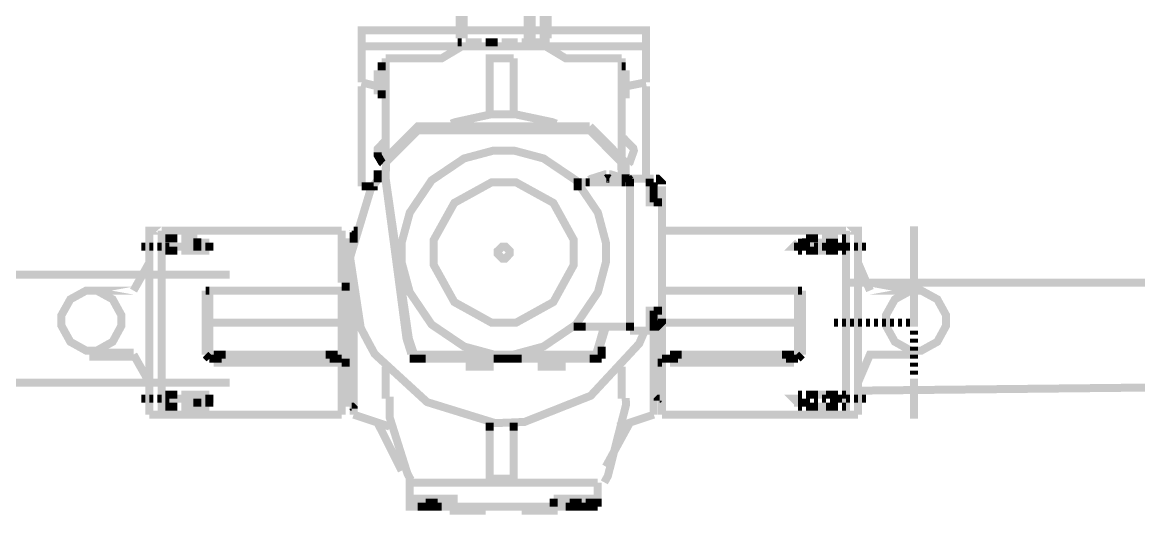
# Model space of a CAD drawing. Extents: x 0.4 to 11.4, y 0.4 to 16.2.
# Drawn here: x 2.4782 to 2.943, y 8.7961 to 9.0011 of the extents above; entities that cross this region are included whole.
import ezdxf

# ---------------------------------------------------------------- set-up
doc = ezdxf.new("R2010")
doc.units = 0
doc.header["$MEASUREMENT"] = 0

msp = doc.modelspace()

# ---------------------------------------------------------------- linework, layer by layer
at = {"color": 0}
for points, const_width in [([(2.66114, 8.99447), (2.66114, 9.22613)], 0.005), ([(2.68946, 8.99447), (2.68946, 9.22613)], 0.005), ([(2.69613, 8.99447), (2.69613, 9.22613)], 0.005), ([(2.65944, 8.99278), (2.66114, 8.99278)], 0.00333), ([(2.66276, 8.99278), (2.66444, 8.99278), (2.66612, 8.99278), (2.66775, 8.99278), (2.66943, 8.99278)], 0.00333), ([(2.67111, 8.99278), (2.67279, 8.99278), (2.67443, 8.99278), (2.67611, 8.99278)], 0.00333), ([(2.67779, 8.99278), (2.67947, 8.99278), (2.6811, 8.99278), (2.68278, 8.99278), (2.68446, 8.99278)], 0.00333), ([(2.68608, 8.99278), (2.68778, 8.99278), (2.68946, 8.99278), (2.69114, 8.99278), (2.69276, 8.99278), (2.69444, 8.99278), (2.69613, 8.99278), (2.69775, 8.99278)], 0.00333), ([(2.61947, 8.97613), (2.61947, 8.9911)], 0.00333), ([(2.61947, 8.9911), (2.66114, 8.9911), (2.69613, 8.9911), (2.73779, 8.9911)], 0.00333), ([(2.62944, 8.98611), (2.65278, 8.98611), (2.66114, 8.9911)], 0.00333), ([(2.69613, 8.9911), (2.70443, 8.98611), (2.72775, 8.98611)], 0.00333), ([(2.73779, 8.9911), (2.73779, 8.97613)], 0.00333), ([(2.62944, 8.94444), (2.62944, 8.98611)], 0.00333), ([(2.67279, 8.97944), (2.67279, 8.98611), (2.68278, 8.98611)], 0.00333), ([(2.68278, 8.97944), (2.68278, 8.98611)], 0.00333), ([(2.72775, 8.98611), (2.72775, 8.94444)], 0.00333), ([(2.62944, 8.98281), (2.62608, 8.98281)], 0.00333), ([(2.62608, 8.97114), (2.62608, 8.98112)], 0.00333), ([(2.67279, 8.9611), (2.67279, 8.97944)], 0.00333), ([(2.68278, 8.9611), (2.68278, 8.97944)], 0.00333), ([(2.72944, 8.98281), (2.72775, 8.98281)], 0.00333), ([(2.72944, 8.98112), (2.72944, 8.97114), (2.72775, 8.97114)], 0.00333), ([(2.62608, 8.97444), (2.61947, 8.97613)], 0.00333), ([(2.61947, 8.93278), (2.61947, 8.97444)], 0.00333), ([(2.73779, 8.97613), (2.72944, 8.97444)], 0.00333), ([(2.73779, 8.97444), (2.73779, 8.93608)], 0.00333), ([(2.62608, 8.97114), (2.62944, 8.97114)], 0.00333), ([(2.6786, 8.96278), (2.67318, 8.96278), (2.65853, 8.95958), (2.65674, 8.95893)], 0.00333), ([(2.70053, 8.95893), (2.69879, 8.95958), (2.68365, 8.96278), (2.6786, 8.96278)], 0.00333), ([(2.70053, 8.95893), (2.69879, 8.95958), (2.68365, 8.96278), (2.6786, 8.96278)], 0.00333), ([(2.62776, 8.94276), (2.64279, 8.95779), (2.64442, 8.95779)], 0.00333), ([(2.62944, 8.94276), (2.64279, 8.95611), (2.71446, 8.95611)], 0.00333), ([(2.64442, 8.95611), (2.64442, 8.95779), (2.64947, 8.95779), (2.65278, 8.95779), (2.65278, 8.95611)], 0.00333), ([(2.65278, 8.95779), (2.71446, 8.95779)], 0.00333), ([(2.71446, 8.95779), (2.72944, 8.94276)], 0.00333), ([(2.71446, 8.95611), (2.72775, 8.94276)], 0.00333), ([(2.63058, 8.95264), (2.62993, 8.95247), (2.62608, 8.94835), (2.62608, 8.94694)], 0.00333), ([(2.73062, 8.94243), (2.73107, 8.94282), (2.73281, 8.94769), (2.73264, 8.94824), (2.73253, 8.94879), (2.72885, 8.95253), (2.72831, 8.95264)], 0.00333), ([(2.62608, 8.94694), (2.62608, 8.94586), (2.62793, 8.94271), (2.62825, 8.94243)], 0.00333), ([(2.62961, 8.94342), (2.62939, 8.93658), (2.63911, 8.86936), (2.64128, 8.86285)], 0.00333), ([(2.62967, 8.94239), (2.62939, 8.93571), (2.63813, 8.86951), (2.64014, 8.86313)], 0.00333), ([(2.72775, 8.93511), (2.72775, 8.93576), (2.7276, 8.94179), (2.72754, 8.94239)], 0.00333), ([(2.72944, 8.93528), (2.72944, 8.93733), (2.72933, 8.94276), (2.72928, 8.94342)], 0.00333), ([(2.62608, 8.93446), (2.62608, 8.93778), (2.62776, 8.93778)], 0.00333), ([(2.72131, 8.93778), (2.72071, 8.93778), (2.7149, 8.93593), (2.71436, 8.93554)], 0.00333), ([(2.72954, 8.93554), (2.72906, 8.93593), (2.72325, 8.93778), (2.7226, 8.93778)], 0.00333), ([(2.72944, 8.93778), (2.72944, 8.93778), (2.72944, 8.93446)], 0.00333), ([(2.62679, 8.93647), (2.62321, 8.93153), (2.61464, 8.90321), (2.61908, 8.87392), (2.62196, 8.86843), (2.62489, 8.86301), (2.64671, 8.84299), (2.67503, 8.83425), (2.68115, 8.83447), (2.68733, 8.83475), (2.71485, 8.84565), (2.73503, 8.86735), (2.73747, 8.87299)], 0.00333), ([(2.62446, 8.93278), (2.61947, 8.93278)], 0.00333), ([(2.62446, 8.9311), (2.62446, 8.93278)], 0.00333), ([(2.7111, 8.93278), (2.7111, 8.93278), (2.7111, 8.93278), (2.7111, 8.93278), (2.7111, 8.93278), (2.7111, 8.93278), (2.7111, 8.93278), (2.7111, 8.93278), (2.7111, 8.93278), (2.7111, 8.93278), (2.7111, 8.93278), (2.7111, 8.93278), (2.7111, 8.93278), (2.7111, 8.93278), (2.7111, 8.93278), (2.7111, 8.93278), (2.7111, 8.93278), (2.7111, 8.93278), (2.7111, 8.93278), (2.7111, 8.93278), (2.7111, 8.93278), (2.7111, 8.93278), (2.70942, 8.93278), (2.70942, 8.93278), (2.70942, 8.93278), (2.70942, 8.93278), (2.70942, 8.93278), (2.70942, 8.93278), (2.70942, 8.93278), (2.70942, 8.93278), (2.70942, 8.93278), (2.70942, 8.93278), (2.70942, 8.93278), (2.70942, 8.93278), (2.70942, 8.93278), (2.70942, 8.93278)], 0.00333), ([(2.70942, 8.93278), (2.70942, 8.9311)], 0.00333), ([(2.7111, 8.93446), (2.73113, 8.93446)], 0.00333), ([(2.71278, 8.93446), (2.71446, 8.93446)], 0.00333), ([(2.71446, 8.93446), (2.71446, 8.93446), (2.72114, 8.93446), (2.72775, 8.93446), (2.72775, 8.93446)], 0.00333), ([(2.72136, 8.93608), (2.72092, 8.93608), (2.71642, 8.93457), (2.71599, 8.93431)], 0.00333), ([(2.7226, 8.93608), (2.7225, 8.93614), (2.7214, 8.93614), (2.72131, 8.93608)], 0.00333), ([(2.72254, 8.93608), (2.72228, 8.93608), (2.72163, 8.93608), (2.72136, 8.93608)], 0.00333), ([(2.72792, 8.93431), (2.72754, 8.93457), (2.72304, 8.93608), (2.72254, 8.93608)], 0.00333), ([(2.72775, 8.93446), (2.72944, 8.93446)], 0.00333), ([(2.73107, 8.93554), (2.73101, 8.93565), (2.73047, 8.93642), (2.73042, 8.93647)], 0.00333), ([(2.73107, 8.93554), (2.73101, 8.93565), (2.73047, 8.93642), (2.73042, 8.93647)], 0.00333), ([(2.73113, 8.93608), (2.73942, 8.93608), (2.7411, 8.93608)], 0.00333), ([(2.73113, 8.93278), (2.73113, 8.93608)], 0.00333), ([(2.73113, 8.87608), (2.73113, 8.93278)], 0.00333), ([(2.73942, 8.93278), (2.73942, 8.93608)], 0.00333), ([(2.73942, 8.9311), (2.7411, 8.9311), (2.7411, 8.93278), (2.73942, 8.93278)], 0.00333), ([(2.7411, 8.92611), (2.73942, 8.92611), (2.73942, 8.93278)], 0.00333), ([(2.74447, 8.9336), (2.74447, 8.93425), (2.74262, 8.93608), (2.74197, 8.93608)], 0.00333), ([(2.74447, 8.93278), (2.74447, 8.92947), (2.74447, 8.92611)], 0.00333), ([(2.73942, 8.92779), (2.7411, 8.92779), (2.7411, 8.9311)], 0.00333), ([(2.7411, 8.92611), (2.74447, 8.92611)], 0.00333), ([(2.74447, 8.89611), (2.74447, 8.89611), (2.74447, 8.91114), (2.74447, 8.91114), (2.74447, 8.92611)], 0.00333), ([(2.53614, 8.91444), (2.53614, 8.83778), (2.53108, 8.83778)], 0.00333), ([(2.61111, 8.91444), (2.53614, 8.91444)], 0.00333), ([(2.53614, 8.91444), (2.53614, 8.83778)], 0.00333), ([(2.61111, 8.91444), (2.61111, 8.89279)], 0.00333), ([(2.61529, 8.91276), (2.6155, 8.91276), (2.6161, 8.91342), (2.6161, 8.91363)], 0.00333), ([(2.6161, 8.90944), (2.6161, 8.91444)], 0.00333), ([(2.61778, 8.91444), (2.6161, 8.91444)], 0.00333), ([(2.74447, 8.89279), (2.74447, 8.91444), (2.82113, 8.91444)], 0.00333), ([(2.82113, 8.91444), (2.82113, 8.83778), (2.82611, 8.83778)], 0.00333), ([(2.82113, 8.91444), (2.82113, 8.83778)], 0.00333), ([(2.84944, 8.87446), (2.84944, 8.87608), (2.84944, 8.87776), (2.84944, 8.88112), (2.84944, 8.88444), (2.84944, 8.88781), (2.84944, 8.89111), (2.84944, 8.89442), (2.84944, 8.89779), (2.84944, 8.9011), (2.84944, 8.90446), (2.84944, 8.90776), (2.84944, 8.91114), (2.84944, 8.91444), (2.84944, 8.91613)], 0.00333), ([(2.53614, 8.90944), (2.53776, 8.90944), (2.53944, 8.90944), (2.54112, 8.90944), (2.54275, 8.90944)], 0.00333), ([(2.53776, 8.91114), (2.53944, 8.91114), (2.54112, 8.91114), (2.54275, 8.91114)], 0.00333), ([(2.54443, 8.91114), (2.54611, 8.91114), (2.54779, 8.91114), (2.54943, 8.91114), (2.55111, 8.91114)], 0.00333), ([(2.54443, 8.90944), (2.54611, 8.90944), (2.54779, 8.90944), (2.54943, 8.90944), (2.55111, 8.90944), (2.55279, 8.90944), (2.55447, 8.90944), (2.5561, 8.90944)], 0.00333), ([(2.55111, 8.91114), (2.55111, 8.90944), (2.55111, 8.90776), (2.55111, 8.90608)], 0.00333), ([(2.5561, 8.90944), (2.5561, 8.90776), (2.5561, 8.90608)], 0.00333), ([(2.5561, 8.90608), (2.5561, 8.90776), (2.5561, 8.90944)], 0.00333), ([(2.61442, 8.8411), (2.61442, 8.91114)], 0.00333), ([(2.74447, 8.89779), (2.74447, 8.89779), (2.74447, 8.89779), (2.74447, 8.90944)], 0.00333), ([(2.80111, 8.90944), (2.79943, 8.90776), (2.80111, 8.90776), (2.80111, 8.90608)], 0.00333), ([(2.80111, 8.90608), (2.80111, 8.90776), (2.80111, 8.90944)], 0.00333), ([(2.80279, 8.90944), (2.80111, 8.90944)], 0.00333), ([(2.80447, 8.91114), (2.80447, 8.90944), (2.80447, 8.90776), (2.80447, 8.90608)], 0.00333), ([(2.80946, 8.91114), (2.80778, 8.91114), (2.8061, 8.91114), (2.80447, 8.91114)], 0.00333), ([(2.81108, 8.90944), (2.80946, 8.90944), (2.80778, 8.90944), (2.8061, 8.90944), (2.80447, 8.90944)], 0.00333), ([(2.81776, 8.91114), (2.81614, 8.91114), (2.81446, 8.91114), (2.81278, 8.91114), (2.81108, 8.91114)], 0.00333), ([(2.81776, 8.90944), (2.81614, 8.90944), (2.81446, 8.90944), (2.81278, 8.90944)], 0.00333), ([(2.82113, 8.91114), (2.81944, 8.91114)], 0.00333), ([(2.82113, 8.90944), (2.81944, 8.90944)], 0.00333), ([(2.52946, 8.90776), (2.52778, 8.90776)], 0.00333), ([(2.53276, 8.90776), (2.53108, 8.90776)], 0.00333), ([(2.53444, 8.90776), (2.53614, 8.90776), (2.53944, 8.90776), (2.54275, 8.90776), (2.54611, 8.90776), (2.54943, 8.90776), (2.55279, 8.90776), (2.5561, 8.90776), (2.55778, 8.90776)], 0.00333), ([(2.53614, 8.90776), (2.53444, 8.90776)], 0.00333), ([(2.53614, 8.90608), (2.53776, 8.90608), (2.53944, 8.90608), (2.54112, 8.90608), (2.54275, 8.90608)], 0.00333), ([(2.53944, 8.90776), (2.53776, 8.90776)], 0.00333), ([(2.53776, 8.90608), (2.53944, 8.90608), (2.54112, 8.90608), (2.54275, 8.90608)], 0.00333), ([(2.54443, 8.90608), (2.54611, 8.90608), (2.54779, 8.90608), (2.54943, 8.90608), (2.55111, 8.90608)], 0.00333), ([(2.54443, 8.90608), (2.54611, 8.90608), (2.54779, 8.90608), (2.54943, 8.90608), (2.55111, 8.90608), (2.55279, 8.90608), (2.55447, 8.90608), (2.5561, 8.90608)], 0.00333), ([(2.80279, 8.90776), (2.80111, 8.90776)], 0.00333), ([(2.80279, 8.90608), (2.80111, 8.90608)], 0.00333), ([(2.8061, 8.90776), (2.80447, 8.90776)], 0.00333), ([(2.80946, 8.90608), (2.80778, 8.90608), (2.8061, 8.90608), (2.80447, 8.90608)], 0.00333), ([(2.81108, 8.90608), (2.80946, 8.90608), (2.80778, 8.90608), (2.8061, 8.90608), (2.80447, 8.90608)], 0.00333), ([(2.80946, 8.90776), (2.80778, 8.90776)], 0.00333), ([(2.81278, 8.90776), (2.81108, 8.90776)], 0.00333), ([(2.81776, 8.90608), (2.81614, 8.90608), (2.81446, 8.90608), (2.81278, 8.90608), (2.81108, 8.90608)], 0.00333), ([(2.81776, 8.90608), (2.81614, 8.90608), (2.81446, 8.90608), (2.81278, 8.90608)], 0.00333), ([(2.81614, 8.90776), (2.81446, 8.90776)], 0.00333), ([(2.81614, 8.90776), (2.81944, 8.90776)], 0.00333), ([(2.81944, 8.90776), (2.81776, 8.90776)], 0.00333), ([(2.82113, 8.90608), (2.81944, 8.90608)], 0.00333), ([(2.82113, 8.90608), (2.81944, 8.90608)], 0.00333), ([(2.82275, 8.90776), (2.82113, 8.90776)], 0.00333), ([(2.82113, 8.90776), (2.82275, 8.90776)], 0.00333), ([(2.82443, 8.90776), (2.82611, 8.90776)], 0.00333), ([(2.82781, 8.90776), (2.82943, 8.90776)], 0.00333), ([(2.52447, 8.88943), (2.53108, 8.9011)], 0.00333), ([(2.83111, 8.88943), (2.82611, 8.9011)], 0.00333), ([(2.33279, 8.89611), (2.56446, 8.89611)], 0.00333), ([(2.74447, 8.89611), (2.74447, 8.88112), (2.74447, 8.87776)], 0.00333), ([(2.61111, 8.89111), (2.61111, 8.85943)], 0.00333), ([(2.61442, 8.89111), (2.61111, 8.89111)], 0.00333), ([(2.74447, 8.85943), (2.74447, 8.89111)], 0.00333), ([(2.97944, 8.89279), (2.82113, 8.89279)], 0.00333), ([(2.55447, 8.88943), (2.55447, 8.86279)], 0.00333), ([(2.5561, 8.88943), (2.55447, 8.88943)], 0.00333), ([(2.5561, 8.88943), (2.5561, 8.86111)], 0.00333), ([(2.61111, 8.88943), (2.5561, 8.88943)], 0.00333), ([(2.80111, 8.88943), (2.74447, 8.88943)], 0.00333), ([(2.80111, 8.86111), (2.80111, 8.88943)], 0.00333), ([(2.80279, 8.88943), (2.80111, 8.88943)], 0.00333), ([(2.80279, 8.86279), (2.80279, 8.88943)], 0.00333), ([(2.6161, 8.83778), (2.6161, 8.88444)], 0.00333), ([(2.73942, 8.87278), (2.73942, 8.87608), (2.73942, 8.88112), (2.7411, 8.88112)], 0.00333), ([(2.74447, 8.88112), (2.7411, 8.88112)], 0.00333), ([(2.73942, 8.87776), (2.7411, 8.87776), (2.7411, 8.87944), (2.73942, 8.87944)], 0.00333), ([(2.73942, 8.87446), (2.7411, 8.87446), (2.7411, 8.87776)], 0.00333), ([(2.74197, 8.87446), (2.74262, 8.87446), (2.74447, 8.87636), (2.74447, 8.87696)], 0.00333), ([(2.74447, 8.87776), (2.74447, 8.87608)], 0.00333), ([(2.61442, 8.87608), (2.55447, 8.87608)], 0.00333), ([(2.70942, 8.87608), (2.70942, 8.87446), (2.70942, 8.87446), (2.70942, 8.87446), (2.70942, 8.87446), (2.70942, 8.87446), (2.70942, 8.87446), (2.70942, 8.87446), (2.70942, 8.87446), (2.70942, 8.87446), (2.70942, 8.87446), (2.70942, 8.87446), (2.70942, 8.87446), (2.70942, 8.87446), (2.70942, 8.87446), (2.7111, 8.87446), (2.7111, 8.87446), (2.7111, 8.87446), (2.7111, 8.87446), (2.7111, 8.87446), (2.7111, 8.87446), (2.7111, 8.87446), (2.7111, 8.87446), (2.7111, 8.87446), (2.7111, 8.87446), (2.7111, 8.87446), (2.7111, 8.87608), (2.7111, 8.87608), (2.7111, 8.87608), (2.7111, 8.87608), (2.7111, 8.87608), (2.7111, 8.87608), (2.7111, 8.87608), (2.7111, 8.87608), (2.7111, 8.87608), (2.7111, 8.87608), (2.7111, 8.87608)], 0.00333), ([(2.7111, 8.87446), (2.7111, 8.87446), (2.7111, 8.87446), (2.7111, 8.87446), (2.7111, 8.87446), (2.7111, 8.87446), (2.7111, 8.87446), (2.7111, 8.87446), (2.7111, 8.87446), (2.7111, 8.87446), (2.7111, 8.87446), (2.7111, 8.87446), (2.7111, 8.87446), (2.7111, 8.87446), (2.7111, 8.87446), (2.7111, 8.87446), (2.7111, 8.87446), (2.7111, 8.87446), (2.7111, 8.87446), (2.7111, 8.87446), (2.7111, 8.87446), (2.7111, 8.87446), (2.70942, 8.87446), (2.70942, 8.87446), (2.70942, 8.87446), (2.70942, 8.87446), (2.70942, 8.87446), (2.70942, 8.87446), (2.70942, 8.87446), (2.70942, 8.87446), (2.70942, 8.87446), (2.70942, 8.87446), (2.70942, 8.87446), (2.70942, 8.87446), (2.70942, 8.87446), (2.70942, 8.87446), (2.70942, 8.87446), (2.70942, 8.87446), (2.70942, 8.87446), (2.70942, 8.87446), (2.70942, 8.87446), (2.70942, 8.87446), (2.70942, 8.87446), (2.70942, 8.87446), (2.70942, 8.87446), (2.70942, 8.87446), (2.70942, 8.87446), (2.70942, 8.87446), (2.70942, 8.87446), (2.70942, 8.87446), (2.70942, 8.87446), (2.70942, 8.87446), (2.70942, 8.87446), (2.70942, 8.87446), (2.70942, 8.87446), (2.70942, 8.87446), (2.70942, 8.87446), (2.70942, 8.87446), (2.70942, 8.87446), (2.70942, 8.87446), (2.70942, 8.87446), (2.70942, 8.87446), (2.70942, 8.87446), (2.70942, 8.87446), (2.70942, 8.87446), (2.70942, 8.87446), (2.70942, 8.87446), (2.70942, 8.87446), (2.70942, 8.87446), (2.70942, 8.87446), (2.70942, 8.87446)], 0.00333), ([(2.7111, 8.87446), (2.73113, 8.87446)], 0.00333), ([(2.71712, 8.86313), (2.71744, 8.86404), (2.72011, 8.87332), (2.72032, 8.87424)], 0.00333), ([(2.71761, 8.8629), (2.71799, 8.86393), (2.72114, 8.87424), (2.7214, 8.87528)], 0.00333), ([(2.73113, 8.87278), (2.73113, 8.87608)], 0.00333), ([(2.7411, 8.87278), (2.73942, 8.87278), (2.73113, 8.87278)], 0.00333), ([(2.7411, 8.83778), (2.7411, 8.87278)], 0.00333), ([(2.80279, 8.87608), (2.74278, 8.87608)], 0.00333), ([(2.74278, 8.84446), (2.74278, 8.87278)], 0.00333), ([(2.81776, 8.87608), (2.81614, 8.87608)], 0.00333), ([(2.82113, 8.87608), (2.81944, 8.87608)], 0.00333), ([(2.82443, 8.87608), (2.82275, 8.87608)], 0.00333), ([(2.82781, 8.87608), (2.82611, 8.87608)], 0.00333), ([(2.83111, 8.87608), (2.82943, 8.87608)], 0.00333), ([(2.83442, 8.87608), (2.83279, 8.87608)], 0.00333), ([(2.83778, 8.87608), (2.8361, 8.87608)], 0.00333), ([(2.8411, 8.87608), (2.83946, 8.87608)], 0.00333), ([(2.84446, 8.87608), (2.84278, 8.87608)], 0.00333), ([(2.84776, 8.87608), (2.84614, 8.87608)], 0.00333), ([(2.84944, 8.87278), (2.84944, 8.8711)], 0.00333), ([(2.84944, 8.86947), (2.84944, 8.86778)], 0.00333), ([(2.52447, 8.86279), (2.50612, 8.86279)], 0.005), ([(2.52447, 8.86279), (2.53108, 8.85113)], 0.00333), ([(2.55447, 8.86279), (2.5561, 8.86111)], 0.00333), ([(2.56278, 8.86279), (2.56278, 8.86279), (2.56278, 8.86279), (2.56108, 8.86279), (2.56108, 8.86279), (2.56108, 8.86279), (2.56108, 8.86279), (2.56108, 8.86279), (2.56108, 8.86279), (2.56108, 8.86279), (2.56108, 8.86279), (2.55946, 8.86279), (2.55946, 8.86279), (2.55946, 8.86279), (2.55946, 8.86279), (2.55946, 8.86279), (2.55946, 8.86279), (2.55946, 8.86279), (2.55946, 8.86279), (2.55946, 8.86279), (2.55946, 8.86279), (2.55946, 8.86279), (2.55946, 8.86111), (2.55778, 8.86111), (2.55778, 8.86111), (2.55778, 8.86111), (2.55778, 8.86111), (2.55778, 8.86111), (2.55778, 8.86111), (2.55778, 8.86111), (2.55778, 8.86111), (2.55778, 8.86111), (2.55778, 8.86111), (2.55778, 8.86111), (2.55778, 8.86111), (2.55778, 8.86111)], 0.00333), ([(2.56278, 8.86279), (2.60444, 8.86279)], 0.00333), ([(2.60943, 8.86111), (2.60943, 8.86111), (2.60943, 8.86111), (2.60943, 8.86111), (2.60781, 8.86111), (2.60781, 8.86111), (2.60781, 8.86111), (2.60781, 8.86111), (2.60781, 8.86111), (2.60781, 8.86111), (2.60781, 8.86111), (2.60781, 8.86111), (2.60781, 8.86111), (2.60781, 8.86111), (2.60781, 8.86279), (2.60781, 8.86279), (2.60781, 8.86279), (2.60781, 8.86279), (2.60781, 8.86279), (2.60781, 8.86279), (2.60781, 8.86279), (2.60613, 8.86279), (2.60613, 8.86279), (2.60613, 8.86279), (2.60613, 8.86279), (2.60613, 8.86279), (2.60613, 8.86279), (2.60613, 8.86279), (2.60613, 8.86279), (2.60613, 8.86279), (2.60444, 8.86279), (2.60444, 8.86279), (2.60444, 8.86279), (2.60444, 8.86279), (2.60444, 8.86279), (2.60444, 8.86279)], 0.00333), ([(2.67111, 8.86279), (2.63943, 8.86279)], 0.00333), ([(2.71778, 8.86279), (2.68608, 8.86279)], 0.00333), ([(2.71778, 8.86279), (2.71946, 8.86279), (2.71946, 8.86111)], 0.00333), ([(2.71946, 8.8661), (2.71946, 8.86279)], 0.00333), ([(2.75276, 8.86279), (2.75276, 8.86279), (2.75276, 8.86279), (2.75276, 8.86279), (2.75108, 8.86279), (2.75108, 8.86279), (2.75108, 8.86279), (2.75108, 8.86279), (2.75108, 8.86279), (2.75108, 8.86279), (2.75108, 8.86279), (2.75108, 8.86279), (2.75108, 8.86279), (2.74946, 8.86279), (2.74946, 8.86279), (2.74946, 8.86279), (2.74946, 8.86279), (2.74946, 8.86279), (2.74946, 8.86279), (2.74946, 8.86279), (2.74946, 8.86279), (2.74946, 8.86279), (2.74946, 8.86111), (2.74946, 8.86111), (2.74946, 8.86111), (2.74778, 8.86111), (2.74778, 8.86111), (2.74778, 8.86111), (2.74778, 8.86111), (2.74778, 8.86111), (2.74778, 8.86111), (2.74778, 8.86111), (2.74778, 8.86111), (2.74778, 8.86111), (2.74778, 8.86111), (2.74778, 8.86111)], 0.00333), ([(2.75276, 8.86279), (2.79443, 8.86279)], 0.00333), ([(2.79943, 8.86111), (2.79943, 8.86111), (2.79943, 8.86111), (2.79943, 8.86111), (2.79943, 8.86111), (2.79943, 8.86111), (2.79943, 8.86111), (2.79943, 8.86111), (2.79779, 8.86111), (2.79779, 8.86111), (2.79779, 8.86111), (2.79779, 8.86111), (2.79779, 8.86111), (2.79779, 8.86111), (2.79779, 8.86279), (2.79779, 8.86279), (2.79779, 8.86279), (2.79779, 8.86279), (2.79779, 8.86279), (2.79779, 8.86279), (2.79779, 8.86279), (2.79779, 8.86279), (2.79611, 8.86279), (2.79611, 8.86279), (2.79611, 8.86279), (2.79611, 8.86279), (2.79611, 8.86279), (2.79611, 8.86279), (2.79611, 8.86279), (2.79611, 8.86279), (2.79611, 8.86279), (2.79443, 8.86279), (2.79443, 8.86279), (2.79443, 8.86279), (2.79443, 8.86279), (2.79443, 8.86279)], 0.00333), ([(2.80111, 8.86111), (2.80279, 8.86279)], 0.00333), ([(2.84944, 8.86279), (2.83111, 8.86279), (2.82611, 8.85113)], 0.00333), ([(2.84944, 8.86279), (2.83111, 8.86279)], 0.00333), ([(2.84944, 8.8661), (2.84944, 8.86442)], 0.00333), ([(2.84944, 8.86279), (2.84944, 8.86111)], 0.00333), ([(2.5561, 8.86111), (2.55778, 8.86111)], 0.00333), ([(2.55778, 8.86111), (2.55778, 8.85943)], 0.00333), ([(2.55778, 8.85943), (2.56278, 8.85943), (2.60444, 8.85943), (2.60943, 8.85943)], 0.00333), ([(2.60943, 8.85943), (2.60943, 8.86111)], 0.00333), ([(2.60943, 8.86111), (2.61111, 8.86111)], 0.00333), ([(2.61111, 8.86111), (2.61111, 8.83778)], 0.00333), ([(2.61111, 8.85943), (2.61442, 8.85943)], 0.00333), ([(2.62944, 8.84446), (2.62944, 8.85781)], 0.00333), ([(2.71778, 8.86111), (2.63943, 8.86111)], 0.00333), ([(2.64111, 8.86111), (2.63943, 8.86111)], 0.00333), ([(2.64111, 8.86111), (2.64111, 8.86111), (2.64279, 8.86111), (2.64279, 8.86111), (2.64611, 8.86111), (2.64611, 8.86111)], 0.00333), ([(2.67443, 8.86111), (2.67111, 8.86111), (2.64947, 8.86111), (2.64611, 8.86111)], 0.00333), ([(2.67279, 8.86111), (2.67279, 8.85781), (2.66943, 8.85781), (2.66444, 8.85781), (2.66444, 8.86111)], 0.00333), ([(2.67779, 8.86111), (2.67443, 8.86111)], 0.00333), ([(2.67779, 8.86111), (2.67779, 8.86111), (2.6811, 8.86111), (2.6811, 8.86111), (2.68278, 8.86111), (2.68278, 8.86111)], 0.00333), ([(2.68608, 8.86111), (2.68278, 8.86111)], 0.00333), ([(2.7111, 8.86111), (2.70942, 8.86111), (2.68946, 8.86111), (2.68608, 8.86111)], 0.00333), ([(2.70281, 8.86111), (2.70281, 8.85781), (2.69775, 8.85781), (2.69444, 8.85781), (2.69444, 8.86111)], 0.00333), ([(2.7111, 8.86111), (2.7111, 8.86111), (2.71446, 8.86111), (2.71446, 8.86111), (2.71778, 8.86111), (2.71778, 8.86111)], 0.00333), ([(2.71946, 8.86111), (2.71446, 8.86111)], 0.00333), ([(2.72775, 8.85781), (2.72775, 8.84446)], 0.00333), ([(2.74278, 8.85943), (2.74447, 8.85943)], 0.00333), ([(2.74447, 8.86111), (2.74778, 8.86111)], 0.00333), ([(2.74447, 8.86111), (2.74447, 8.83778)], 0.00333), ([(2.74778, 8.86111), (2.74778, 8.85943)], 0.00333), ([(2.79943, 8.85943), (2.79443, 8.85943), (2.75276, 8.85943), (2.74778, 8.85943)], 0.00333), ([(2.79943, 8.85943), (2.79943, 8.86111)], 0.00333), ([(2.79943, 8.86111), (2.80111, 8.86111)], 0.00333), ([(2.84944, 8.85943), (2.84944, 8.85781)], 0.00333), ([(2.84944, 8.85612), (2.84944, 8.85444)], 0.00333), ([(2.29275, 8.85275), (2.29275, 8.83946), (2.31776, 8.83778), (2.33111, 8.85113), (2.56446, 8.85113)], 0.00333), ([(2.98281, 8.84944), (2.82611, 8.84776)], 0.00333), ([(2.84944, 8.85275), (2.84944, 8.85113), (2.84944, 8.84776), (2.84944, 8.84446), (2.84944, 8.8411), (2.84944, 8.83778), (2.84944, 8.8361)], 0.00333), ([(2.52946, 8.84446), (2.52778, 8.84446)], 0.00333), ([(2.53276, 8.84446), (2.53108, 8.84446)], 0.00333), ([(2.53444, 8.84446), (2.53614, 8.84446), (2.53944, 8.84446), (2.54275, 8.84446), (2.54611, 8.84446), (2.54943, 8.84446), (2.55279, 8.84446), (2.5561, 8.84446), (2.55778, 8.84446)], 0.00333), ([(2.53614, 8.84446), (2.53444, 8.84446)], 0.00333), ([(2.53614, 8.84614), (2.53776, 8.84614), (2.53944, 8.84614), (2.54112, 8.84614), (2.54275, 8.84614)], 0.00333), ([(2.53776, 8.84614), (2.53944, 8.84614), (2.54112, 8.84614), (2.54275, 8.84614)], 0.00333), ([(2.53944, 8.84446), (2.53776, 8.84446)], 0.00333), ([(2.54443, 8.84614), (2.54611, 8.84614), (2.54779, 8.84614), (2.54943, 8.84614), (2.55111, 8.84614), (2.55279, 8.84614), (2.55447, 8.84614), (2.5561, 8.84614)], 0.00333), ([(2.54443, 8.84614), (2.54611, 8.84614), (2.54779, 8.84614), (2.54943, 8.84614), (2.55111, 8.84614)], 0.00333), ([(2.55111, 8.8411), (2.55111, 8.84278), (2.55111, 8.84446)], 0.00333), ([(2.5561, 8.84446), (2.5561, 8.84278), (2.5561, 8.8411), (2.5561, 8.84278), (2.5561, 8.84446), (2.5561, 8.84614), (2.5561, 8.84614)], 0.00333), ([(2.63112, 8.84526), (2.63112, 8.83664), (2.63851, 8.81326), (2.63992, 8.8106)], 0.00333), ([(2.72049, 8.80957), (2.722, 8.81228), (2.72949, 8.84169), (2.72944, 8.84472)], 0.00333), ([(2.7436, 8.84446), (2.74343, 8.84446), (2.74278, 8.84381), (2.74278, 8.84358)], 0.00333), ([(2.80111, 8.84446), (2.80111, 8.84278), (2.80111, 8.8411), (2.80111, 8.84278), (2.79943, 8.84446), (2.80111, 8.84446), (2.80111, 8.84614), (2.80111, 8.84614)], 0.00333), ([(2.80279, 8.84614), (2.80111, 8.84614)], 0.00333), ([(2.80279, 8.84446), (2.80111, 8.84446)], 0.00333), ([(2.81108, 8.84614), (2.80946, 8.84614), (2.80778, 8.84614), (2.8061, 8.84614), (2.80447, 8.84614)], 0.00333), ([(2.80946, 8.84614), (2.80778, 8.84614), (2.8061, 8.84614), (2.80447, 8.84614)], 0.00333), ([(2.80447, 8.8411), (2.80447, 8.84278), (2.80447, 8.84446)], 0.00333), ([(2.8061, 8.84446), (2.80447, 8.84446)], 0.00333), ([(2.80946, 8.84446), (2.80778, 8.84446)], 0.00333), ([(2.81776, 8.84614), (2.81614, 8.84614), (2.81446, 8.84614), (2.81278, 8.84614), (2.81108, 8.84614)], 0.00333), ([(2.81278, 8.84446), (2.81108, 8.84446)], 0.00333), ([(2.81776, 8.84614), (2.81614, 8.84614), (2.81446, 8.84614), (2.81278, 8.84614)], 0.00333), ([(2.81614, 8.84446), (2.81446, 8.84446)], 0.00333), ([(2.81614, 8.84446), (2.81944, 8.84446)], 0.00333), ([(2.81944, 8.84446), (2.81776, 8.84446)], 0.00333), ([(2.82113, 8.84614), (2.81944, 8.84614)], 0.00333), ([(2.82113, 8.84614), (2.81944, 8.84614)], 0.00333), ([(2.82275, 8.84446), (2.82113, 8.84446)], 0.00333), ([(2.82113, 8.84446), (2.82275, 8.84446)], 0.00333), ([(2.82443, 8.84446), (2.82611, 8.84446)], 0.00333), ([(2.82781, 8.84446), (2.82943, 8.84446)], 0.00333), ([(2.53614, 8.8411), (2.53776, 8.8411), (2.53944, 8.8411), (2.54112, 8.8411), (2.54275, 8.8411)], 0.00333), ([(2.53776, 8.8411), (2.53944, 8.8411), (2.54112, 8.8411), (2.54275, 8.8411)], 0.00333), ([(2.54443, 8.8411), (2.54611, 8.8411), (2.54779, 8.8411), (2.54943, 8.8411), (2.55111, 8.8411), (2.55279, 8.8411), (2.55447, 8.8411), (2.5561, 8.8411)], 0.00333), ([(2.54443, 8.8411), (2.54611, 8.8411), (2.54779, 8.8411), (2.54943, 8.8411), (2.55111, 8.8411)], 0.00333), ([(2.6161, 8.84028), (2.6161, 8.8405), (2.6155, 8.8411), (2.61529, 8.8411)], 0.00333), ([(2.80279, 8.8411), (2.80111, 8.8411)], 0.00333), ([(2.81108, 8.8411), (2.80946, 8.8411), (2.80778, 8.8411), (2.8061, 8.8411), (2.80447, 8.8411)], 0.00333), ([(2.80946, 8.8411), (2.80778, 8.8411), (2.8061, 8.8411), (2.80447, 8.8411)], 0.00333), ([(2.81776, 8.8411), (2.81614, 8.8411), (2.81446, 8.8411), (2.81278, 8.8411), (2.81108, 8.8411)], 0.00333), ([(2.81776, 8.8411), (2.81614, 8.8411), (2.81446, 8.8411), (2.81278, 8.8411)], 0.00333), ([(2.82113, 8.8411), (2.81944, 8.8411)], 0.00333), ([(2.82113, 8.8411), (2.81944, 8.8411)], 0.00333), ([(2.61111, 8.83778), (2.53614, 8.83778)], 0.00333), ([(2.6161, 8.83778), (2.63112, 8.83279)], 0.00333), ([(2.72613, 8.83279), (2.7411, 8.83778)], 0.00333), ([(2.74447, 8.83778), (2.82113, 8.83778)], 0.00333), ([(2.63612, 8.81446), (2.62608, 8.83442)], 0.00333), ([(2.67279, 8.83111), (2.67279, 8.83442)], 0.00333), ([(2.67279, 8.83111), (2.67279, 8.81108), (2.68278, 8.81108)], 0.00333), ([(2.68278, 8.83111), (2.68278, 8.83442)], 0.00333), ([(2.68278, 8.81108), (2.68278, 8.83111)], 0.00333), ([(2.73113, 8.83442), (2.72114, 8.81614)], 0.00333), ([(2.71778, 8.80946), (2.63781, 8.80946)], 0.00333), ([(2.63943, 8.80946), (2.63943, 8.80279)], 0.00333), ([(2.69943, 8.80279), (2.71446, 8.80279), (2.71778, 8.80279), (2.71778, 8.80946)], 0.00333), ([(2.63943, 8.80279), (2.63943, 8.79943), (2.64279, 8.79943), (2.64279, 8.80279)], 0.00333), ([(2.63943, 8.79943), (2.63943, 8.80279), (2.64279, 8.80279), (2.65776, 8.80279), (2.65776, 8.79943)], 0.00333), ([(2.64779, 8.80279), (2.64779, 8.79943), (2.64947, 8.79943), (2.64947, 8.80279)], 0.00333), ([(2.69943, 8.79943), (2.69943, 8.80279)], 0.00333), ([(2.70779, 8.80279), (2.70779, 8.79943), (2.70942, 8.79943), (2.70942, 8.80279)], 0.00333), ([(2.71446, 8.80279), (2.71446, 8.79943), (2.7161, 8.79943), (2.7161, 8.80279)], 0.00333), ([(2.71778, 8.80279), (2.71778, 8.79943)], 0.00333), ([(2.64279, 8.79943), (2.64779, 8.79943)], 0.00333), ([(2.65278, 8.79943), (2.64947, 8.79943)], 0.00333), ([(2.70443, 8.79943), (2.69943, 8.79943), (2.65776, 8.79943), (2.65278, 8.79943)], 0.00333), ([(2.66943, 8.79943), (2.66943, 8.79779), (2.66276, 8.79779), (2.65776, 8.79779), (2.65776, 8.79943)], 0.00333), ([(2.69943, 8.79943), (2.69943, 8.79779), (2.69276, 8.79779), (2.68778, 8.79779), (2.68778, 8.79943)], 0.00333), ([(2.70779, 8.79943), (2.70443, 8.79943)], 0.00333), ([(2.70779, 8.79943), (2.70611, 8.79943), (2.70611, 8.79943)], 0.00333), ([(2.70942, 8.79943), (2.71446, 8.79943)], 0.00333), ([(2.71778, 8.79943), (2.7161, 8.79943)], 0.00333)]:
    msp.add_lwpolyline(points, dxfattribs=dict(at, const_width=const_width))
at = {"color": 0, "const_width": 0.00333}
for points in [[(2.73779, 8.9911), (2.61947, 8.9911), (2.61947, 8.99778), (2.73779, 8.99778), (2.73779, 8.9911)], [(2.65944, 8.99278), (2.65944, 8.99278)], [(2.69775, 8.99278), (2.69775, 8.99278)], [(2.72114, 8.90528), (2.72114, 8.90944), (2.71783, 8.92188), (2.70871, 8.93533), (2.69521, 8.94444), (2.68278, 8.94775), (2.6786, 8.94775), (2.67449, 8.94775), (2.66211, 8.94444), (2.6486, 8.93533), (2.63949, 8.92188), (2.63612, 8.90944), (2.63612, 8.90528), (2.63612, 8.90115), (2.63949, 8.88872), (2.6486, 8.87528), (2.66211, 8.86615), (2.67449, 8.86279), (2.6786, 8.86279), (2.68278, 8.86279), (2.69521, 8.86615), (2.70871, 8.87528), (2.71783, 8.88872), (2.72114, 8.90115), (2.72114, 8.90528)], [(2.70779, 8.90528), (2.70779, 8.91049), (2.69928, 8.92594), (2.68381, 8.93446), (2.6786, 8.93446), (2.6735, 8.93446), (2.65804, 8.92594), (2.64947, 8.91049), (2.64947, 8.90528), (2.64947, 8.90013), (2.65804, 8.88465), (2.6735, 8.87608), (2.6786, 8.87608), (2.68381, 8.87608), (2.69928, 8.88465), (2.70779, 8.90013), (2.70779, 8.90528)], [(2.70942, 8.93278), (2.70942, 8.93278), (2.70942, 8.93278), (2.70942, 8.93278), (2.70942, 8.93278), (2.70942, 8.93446), (2.70942, 8.93446), (2.70942, 8.93446), (2.70942, 8.93446), (2.70942, 8.93446), (2.70942, 8.93446), (2.70942, 8.93446), (2.70942, 8.93446), (2.70942, 8.93446), (2.7111, 8.93446), (2.7111, 8.93446), (2.7111, 8.93446), (2.7111, 8.93446), (2.7111, 8.93446), (2.7111, 8.93446), (2.7111, 8.93446), (2.7111, 8.93446), (2.7111, 8.93446), (2.7111, 8.93446), (2.7111, 8.93446), (2.7111, 8.93446), (2.7111, 8.93446), (2.7111, 8.93446), (2.7111, 8.93446), (2.7111, 8.93446), (2.7111, 8.93446), (2.7111, 8.93446), (2.7111, 8.93446), (2.7111, 8.93446), (2.7111, 8.93446), (2.7111, 8.93446), (2.7111, 8.93446), (2.7111, 8.93446), (2.7111, 8.93446), (2.7111, 8.93446), (2.7111, 8.93446), (2.7111, 8.93446), (2.7111, 8.93446), (2.7111, 8.93446), (2.7111, 8.93446), (2.7111, 8.93446), (2.7111, 8.93446), (2.7111, 8.93446), (2.7111, 8.93446), (2.7111, 8.93446), (2.7111, 8.93446), (2.7111, 8.93446), (2.7111, 8.93446), (2.7111, 8.93446), (2.7111, 8.93446), (2.70942, 8.93446), (2.70942, 8.93446), (2.70942, 8.93446), (2.70942, 8.93446), (2.70942, 8.93446), (2.70942, 8.93446), (2.70942, 8.93446), (2.70942, 8.93446), (2.70942, 8.93278), (2.70942, 8.93278), (2.70942, 8.93278), (2.70942, 8.93278), (2.70942, 8.93278), (2.70942, 8.93278), (2.70942, 8.93278), (2.70942, 8.93278), (2.70942, 8.93278), (2.70942, 8.93278), (2.70942, 8.93278), (2.70942, 8.93278), (2.70942, 8.93278), (2.70942, 8.93278), (2.70942, 8.93278), (2.70942, 8.93278), (2.70942, 8.93278), (2.70942, 8.93278), (2.70942, 8.93278), (2.70942, 8.93278), (2.70942, 8.93278), (2.70942, 8.93278), (2.70942, 8.93278), (2.70942, 8.93278), (2.70942, 8.93278), (2.70942, 8.93278), (2.70942, 8.93278), (2.70942, 8.93278), (2.70942, 8.93278), (2.70942, 8.93278), (2.70942, 8.93278), (2.70942, 8.93278), (2.70942, 8.93278), (2.70942, 8.93278), (2.70942, 8.93278), (2.70942, 8.93278), (2.70942, 8.93278), (2.70942, 8.93278), (2.70942, 8.93278), (2.70942, 8.93278), (2.70942, 8.93278), (2.70942, 8.93278), (2.70942, 8.93278)], [(2.71278, 8.93446), (2.71278, 8.93446)], [(2.72114, 8.93608), (2.72114, 8.93608)], [(2.72114, 8.93608), (2.72114, 8.93608)], [(2.72114, 8.93608), (2.72114, 8.93608)], [(2.72114, 8.93608), (2.72114, 8.93608)], [(2.72944, 8.93446), (2.72944, 8.93446)], [(2.53614, 8.91444), (2.53108, 8.91444), (2.53108, 8.83778), (2.53108, 8.91444), (2.53614, 8.91444)], [(2.82113, 8.91444), (2.82611, 8.91444), (2.82611, 8.83778), (2.82611, 8.91444), (2.82113, 8.91444)], [(2.53614, 8.91114), (2.53614, 8.91114)], [(2.61442, 8.91114), (2.61442, 8.91114)], [(2.53614, 8.90608), (2.53614, 8.90608)], [(2.6811, 8.90528), (2.6811, 8.90593), (2.67925, 8.90776), (2.6786, 8.90776), (2.678, 8.90776), (2.67611, 8.90593), (2.67611, 8.90528), (2.67611, 8.90468), (2.678, 8.90278), (2.6786, 8.90278), (2.67925, 8.90278), (2.6811, 8.90468), (2.6811, 8.90528)], [(2.79943, 8.90776), (2.79943, 8.90776)], [(2.74447, 8.89111), (2.74447, 8.89111)], [(2.51942, 8.87696), (2.51942, 8.87918), (2.51579, 8.88579), (2.50917, 8.88943), (2.50694, 8.88943), (2.50478, 8.88943), (2.49815, 8.88579), (2.49447, 8.87918), (2.49447, 8.87696), (2.49447, 8.87478), (2.49815, 8.86811), (2.50478, 8.86442), (2.50694, 8.86442), (2.50917, 8.86442), (2.51579, 8.86811), (2.51942, 8.87478), (2.51942, 8.87696)], [(2.52447, 8.88943), (2.50612, 8.88943), (2.52447, 8.88943)], [(2.83111, 8.88943), (2.84944, 8.88943), (2.83111, 8.88943)], [(2.86279, 8.87696), (2.86279, 8.87918), (2.85915, 8.88579), (2.85249, 8.88943), (2.85026, 8.88943), (2.8481, 8.88943), (2.84147, 8.88579), (2.83778, 8.87918), (2.83778, 8.87696), (2.83778, 8.87478), (2.84147, 8.86811), (2.8481, 8.86442), (2.85026, 8.86442), (2.85249, 8.86442), (2.85915, 8.86811), (2.86279, 8.87478), (2.86279, 8.87696)], [(2.84944, 8.87608), (2.84944, 8.87608)], [(2.63943, 8.86111), (2.63943, 8.86111)], [(2.64947, 8.86111), (2.64947, 8.86111)], [(2.67111, 8.86111), (2.67111, 8.86111)], [(2.68946, 8.86111), (2.68946, 8.86111)], [(2.70942, 8.86111), (2.70942, 8.86111)], [(2.53614, 8.84614), (2.53614, 8.84614)], [(2.55111, 8.84614), (2.55111, 8.84614)], [(2.74278, 8.84446), (2.74278, 8.84446)], [(2.79943, 8.84446), (2.79943, 8.84446)], [(2.80447, 8.84614), (2.80447, 8.84614)], [(2.53614, 8.8411), (2.53614, 8.8411)], [(2.61442, 8.8411), (2.61442, 8.8411)], [(2.63943, 8.79943), (2.63943, 8.79943)], [(2.64947, 8.79943), (2.64947, 8.79943), (2.64947, 8.79943)]]:
    msp.add_lwpolyline(points, close=True, dxfattribs=at)

doc.saveas('drawing.dxf')
